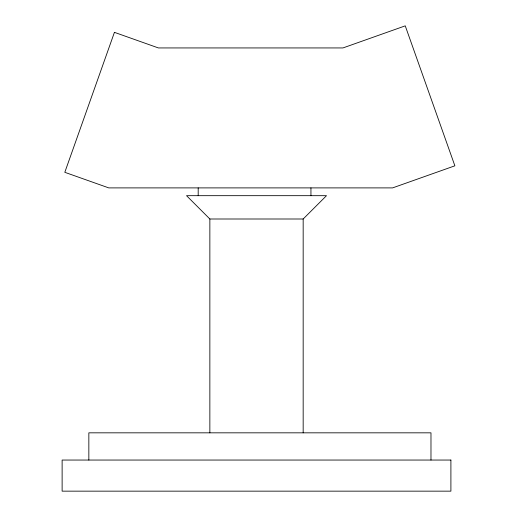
<?xml version="1.0" encoding="UTF-8"?>
<svg xmlns="http://www.w3.org/2000/svg" width="517" height="517" viewBox="0 0 517 517"><rect width="100%" height="100%" fill="white"/><g stroke="black" fill="none" stroke-linecap="round" stroke-linejoin="round"><path stroke-width="0.78" d="M303.169 432.832L303.169 219.001L326.492 195.678L186.534 195.678L209.857 219.001L209.857 432.832M209.857 219.001L303.169 219.001M430.978 460.046L430.978 432.832L88.846 432.832L88.846 460.046M310.943 187.897L310.943 195.678M198.192 187.897L198.192 195.678M114.431 32.345L64.806 172.31L108.777 187.897L392.584 187.897L454.876 165.815L405.25 25.85L342.958 47.939L158.402 47.939L114.431 32.345M450.902 460.046L62.124 460.046L62.124 491.15L450.902 491.15L450.902 460.046"/></g></svg>
